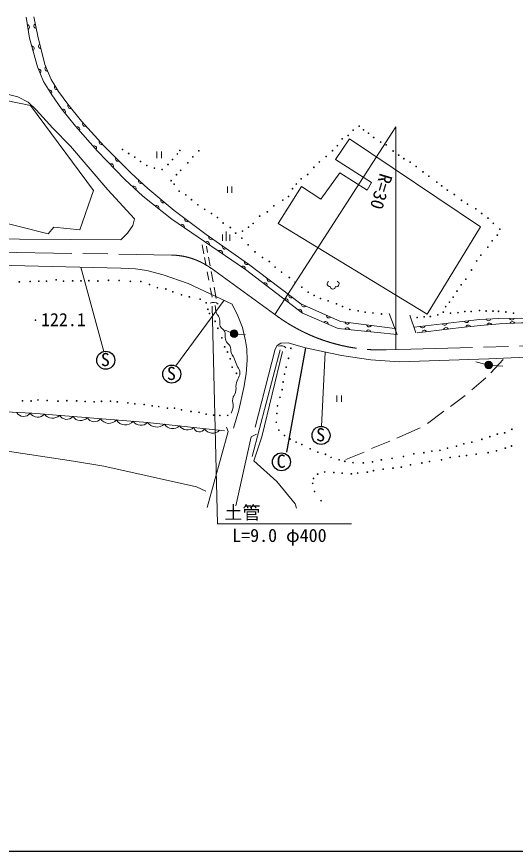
# Model space of a CAD drawing. Units: millimetres, scale not verified. Extents: x 40000 to 680000, y 20000 to 380000.
# Drawn here: x 291179 to 360470, y 205000 to 320942 of the extents above; entities that cross this region are included whole.
import ezdxf
from ezdxf.enums import TextEntityAlignment as Align

# ---------------------------------------------------------------- set-up
doc = ezdxf.new("R2010")
doc.units = ezdxf.units.MM
doc.header["$LTSCALE"] = 1000
doc.linetypes.add('CHAIN', pattern=[18.5, 12, -1.5, 3.5, -1.5])
for name, color, linetype, lineweight in [('M-BGD', 7, 'Continuous', 13), ('M-BMK', 2, 'CHAIN', 13), ('M-STR-HTXT', 7, 'Continuous', 13), ('M-TTL-BAND', 7, 'Continuous', 25)]:
    doc.layers.add(name, color=color, linetype=linetype, lineweight=lineweight)
doc.styles.add('ＭＳ ゴシック', font='')
doc.styles.get('ＭＳ ゴシック').set_extended_font_data('MS Gothic')

msp = doc.modelspace()

# ---------------------------------------------------------------- hatches: boundary and pattern name
at = {"layer": 'M-BGD'}
for points in [[(321784, 276568, 0.18881), (321924, 276925, 1), (320872, 276925, 0.68235)], [(357141, 272183, 0.18881), (357280, 272540, 0.41421), (356754, 273066, 0.41421), (356228, 272540, 0.68235)]]:
    msp.add_hatch(color=256, dxfattribs=at).paths.add_polyline_path(points)

# ---------------------------------------------------------------- linework, layer by layer
for p, q in [((327030, 279589), (343872, 305620)), ((343884, 274688), (343872, 305620)), ((310659, 302193), (310659, 301295)), ((311282, 302193), (311282, 301295)), ((320469, 297366), (320469, 296469)), ((321092, 297366), (321092, 296469)), ((320286, 289782), (320286, 291104)), ((319775, 290679), (319775, 289782)), ((320797, 290679), (320797, 289782)), ((316950, 289257), (317185, 288011)), ((317542, 289076), (317711, 288178)), ((317287, 287467), (317500, 286337)), ((317836, 287516), (318056, 286347)), ((303284, 274441), (300079, 286150)), ((317657, 285509), (317878, 284334)), ((318206, 285556), (318482, 284089)), ((318074, 283295), (318324, 281970)), ((318620, 283357), (318916, 281789)), ((313302, 272422), (320004, 281545)), ((342919, 279692), (344043, 276787)), ((346665, 277029), (345824, 279482)), ((320167, 277379), (320890, 277064)), ((321920, 276862), (322977, 276737)), ((331327, 274927), (336326, 273854)), ((327771, 274673), (323915, 259859)), ((333553, 264019), (334029, 274347)), ((354971, 272975), (356247, 272678)), ((356812, 273403), (358844, 273488)), ((357084, 271461), (358796, 273309)), ((357277, 272477), (358740, 272390)), ((356388, 270778), (354441, 269085)), ((335687, 268320), (335687, 267423)), ((336310, 268320), (336310, 267423)), ((353510, 268323), (351478, 266799)), ((350546, 266122), (348260, 264428)), ((347244, 263836), (344027, 262396)), ((343011, 261973), (340471, 260957)), ((339455, 260449), (336915, 259433))]:
    msp.add_line(p, q, dxfattribs=at)
at = {"layer": 'M-BGD', "lineweight": 25}
msp.add_line((331327, 274927), (328667, 260433), dxfattribs=at)
at = {"layer": 'M-BGD'}
for points in [[(292477, 320887), (292982, 317943), (294054, 313968), (294916, 311918), (296075, 310065), (297421, 308152), (299333, 305754), (302413, 302280), (306186, 298335), (308730, 296022), (312723, 292813), (317293, 289715), (322985, 285821), (330884, 279762), (335836, 277622), (344043, 276787)], [(293539, 320942), (294100, 318236), (295095, 314283), (295993, 312222), (297001, 310549), (298301, 308781), (300201, 306423), (303322, 302971), (307096, 299197), (309410, 297094), (313048, 294024), (317506, 290680), (323399, 286551), (330647, 281072), (336184, 278606), (343726, 277605)], [(231587, 290734), (249582, 290481), (270409, 290162), (305674, 289924), (306600, 290849), (307329, 291957), (307553, 292868), (303825, 296876), (298650, 302956), (296190, 305458), (293898, 307982), (292764, 309052), (291325, 309828), (289322, 310328), (282705, 311213), (278729, 311658), (274922, 311806)], [(346812, 277023), (352967, 277766), (355644, 278033), (358252, 278271), (361336, 278397), (364463, 278411), (368010, 278320), (370092, 278362), (372258, 278530), (375160, 278951), (379156, 279708), (382541, 280402), (384897, 281012), (392278, 283362), (396168, 284640), (399280, 285584), (402626, 286500), (404949, 287117), (408173, 287818), (418548, 289543)], [(241214, 286995), (277025, 286686), (305655, 286020), (307681, 285901), (309266, 285663), (311523, 285088), (315014, 283878), (321133, 281018)], [(273606, 285039), (272961, 283609), (272302, 281787), (271737, 280191), (271302, 278452), (271078, 276476), (270994, 274401), (271064, 272662), (271330, 271456), (271863, 270307), (272774, 268905), (273854, 267615), (275270, 266648), (276251, 266437), (285902, 266220), (293283, 265863), (309347, 264580), (320047, 263406)], [(321133, 281018), (321908, 279393), (322539, 277781), (322988, 275902), (323156, 274823), (323226, 273221), (323086, 271328), (322764, 269408), (322049, 266295), (321320, 263800)], [(346398, 277807), (352736, 278574), (355512, 278883), (358176, 279014), (361335, 279042), (364606, 279023), (367831, 278911), (369980, 278967), (372214, 279154), (375056, 279668), (377876, 280308)], [(327380, 275257), (327094, 274758), (324300, 263920)], [(327380, 275257), (327871, 275609), (328921, 275628), (331327, 274927)], [(358844, 273488), (371798, 274080), (379418, 274927)], [(330057, 252660), (329888, 253252), (327348, 256385), (324130, 259264), (325231, 262566), (328110, 274419)], [(336326, 273854), (340394, 273275), (344366, 272980), (356812, 273403)], [(320341, 263920), (320552, 263317), (317646, 252763)], [(324500, 262948), (323785, 262569), (321635, 252990)], [(252418, 257909), (258344, 260026), (260630, 260364), (262662, 260449), (266896, 260449), (269520, 260280), (276548, 260280), (278241, 260449), (281204, 261296), (282136, 261380), (283744, 261380), (285861, 261211), (299069, 259179), (303302, 258502), (316172, 255623), (317442, 255030)]]:
    msp.add_lwpolyline(points, dxfattribs=at)
for points in [[(275347, 302877), (278114, 302977), (278254, 301210), (287647, 298326), (287437, 292816), (295575, 290755), (296353, 291722), (299971, 291323), (301863, 296790), (293121, 308618), (281350, 311021), (274870, 310925), (274805, 307822), (275478, 307775)], [(327505, 292233), (348204, 279604), (355609, 291741), (337411, 303975), (335490, 301089), (340487, 297890), (339861, 296865), (336063, 299265), (333437, 295574), (330753, 297365)]]:
    msp.add_lwpolyline(points, close=True, dxfattribs=at)
for centre, radius in [((337927, 305190), 53.3), ((338768, 305737), 53.3), ((339359, 305236), 53.3), ((336413, 303970), 53.3), ((337233, 304433), 53.3), ((340060, 304746), 53.3), ((340789, 304157), 53.3), ((335740, 303024), 53.3), ((341756, 303540), 53.3), ((342528, 303133), 53.3), ((305887, 302491), 53.3), ((306740, 301948), 53.3), ((307581, 301415), 53.3), ((313511, 301864), 53.3), ((313862, 302369), 53.3), ((315649, 301482), 53.3), ((316505, 302295), 53.3), ((334184, 301510), 53.3), ((335067, 302330), 53.3), ((343509, 302278), 53.3), ((344266, 301717), 53.3), ((308394, 300812), 53.3), ((309249, 300280), 53.3), ((312207, 300406), 53.3), ((312824, 301107), 53.3), ((314948, 300627), 53.3), ((333237, 300753), 53.3), ((344981, 301213), 53.3), ((345850, 300722), 53.3), ((310315, 299887), 53.3), ((311380, 299705), 53.3), ((313967, 299603), 53.3), ((332482, 300012), 53.3), ((346691, 300119), 53.3), ((347645, 299376), 53.3), ((312649, 298159), 53.3), ((313378, 299000), 53.3), ((330714, 298419), 53.3), ((331618, 299028), 53.3), ((348458, 298773), 53.3), ((349565, 297946), 53.3), ((313056, 297668), 53.3), ((329494, 297052), 53.3), ((330041, 297704), 53.3), ((350238, 297455), 53.3), ((351021, 296841), 53.3), ((313757, 296715), 53.3), ((314668, 296196), 53.3), ((328947, 295958), 53.3), ((351993, 296252), 53.3), ((315467, 295523), 53.3), ((316364, 294822), 53.3), ((326907, 294668), 53.3), ((328148, 295453), 53.3), ((353003, 295429), 53.3), ((353825, 294887), 53.3), ((317304, 294178), 53.3), ((318243, 293589), 53.3), ((326010, 293841), 53.3), ((354996, 294249), 53.3), ((355795, 293590), 53.3), ((319070, 293042), 53.3), ((319869, 292285), 53.3), ((324033, 292229), 53.3), ((324945, 293224), 53.3), ((356678, 292946), 53.3), ((357421, 292231), 53.3), ((320865, 291654), 53.3), ((322547, 291163), 53.3), ((323388, 291710), 53.3), ((358305, 291431), 53.3), ((321608, 290869), 53.3), ((322455, 290164), 53.3), ((357968, 290604), 53.3), ((323343, 289248), 53.3), ((356650, 288936), 53.3), ((357239, 289798), 53.3), ((324296, 288267), 53.3), ((325344, 287497), 53.3), ((355683, 287821), 53.3), ((326284, 286922), 53.3), ((355094, 287001), 53.3), ((327083, 286137), 53.3), ((327994, 285450), 53.3), ((354379, 285760), 53.3), ((291540, 284104), 53.3), ((293064, 284162), 53.3), ((294270, 284191), 53.3), ((295316, 284191), 53.3), ((296653, 284377), 53.3), ((297672, 284191), 53.3), ((298952, 284256), 53.3), ((300121, 284247), 53.3), ((301214, 284275), 53.3), ((302467, 284228), 53.3), ((303932, 284319), 53.3), ((305404, 284291), 53.3), ((306974, 284179), 53.3), ((308418, 284151), 53.3), ((329060, 284721), 53.3), ((329887, 284048), 53.3), ((353601, 284477), 53.3), ((309624, 283730), 53.3), ((310731, 283296), 53.3), ((311895, 283113), 53.3), ((330798, 283361), 53.3), ((352949, 283699), 53.3), ((312890, 282721), 53.3), ((314096, 282300), 53.3), ((315176, 282020), 53.3), ((316662, 281711), 53.3), ((331681, 282674), 53.3), ((332508, 282226), 53.3), ((333406, 281805), 53.3), ((351823, 281975), 53.3), ((352360, 282816), 53.3), ((317503, 281179), 53.3), ((334471, 281454), 53.3), ((335621, 281048), 53.3), ((336448, 280683), 53.3), ((350795, 280659), 53.3), ((351309, 281276), 53.3), ((317755, 280295), 53.3), ((317980, 279707), 53.3), ((337472, 280277), 53.3), ((338621, 280081), 53.3), ((339617, 279898), 53.3), ((340696, 279772), 53.3), ((341888, 279646), 53.3), ((349687, 279531), 53.3), ((350472, 279896), 53.3), ((351472, 279756), 53.3), ((352510, 279830), 53.3), ((353463, 279980), 53.3), ((354342, 279980), 53.3), ((355482, 280129), 53.3), ((356426, 280064), 53.3), ((357370, 280027), 53.3), ((358136, 280017), 53.3), ((359146, 279924), 53.3), ((360211, 279746), 53.3), ((293784, 278773), 53.3), ((318751, 278627), 53.3), ((346818, 279157), 53.3), ((347790, 279251), 53.3), ((348659, 279298), 53.3), ((319129, 277646), 53.3), ((321398, 276925), 526), ((319676, 276328), 53.3), ((320083, 275094), 53.3), ((329266, 274871), 53.3), ((320475, 274365), 53.3), ((320840, 273426), 53.3), ((328948, 273484), 53.3), ((356754, 272540), 526), ((321120, 272262), 53.3), ((321737, 271393), 53.3), ((328406, 271278), 53.3), ((328630, 272269), 53.3), ((328205, 270194), 53.3), ((328065, 269128), 53.3), ((327770, 268063), 53.3), ((291975, 267575), 53.3), ((293180, 267561), 53.3), ((294148, 267688), 53.3), ((295424, 267618), 53.3), ((296924, 267533), 53.3), ((298158, 267604), 53.3), ((299517, 267590), 53.3), ((300681, 267477), 53.3), ((301943, 267449), 53.3), ((302966, 267505), 53.3), ((304214, 267519), 53.3), ((305167, 267449), 53.3), ((306640, 267309), 53.3), ((307593, 267169), 53.3), ((308897, 267071), 53.3), ((310004, 266875), 53.3), ((310916, 266776), 53.3), ((327420, 266871), 53.3), ((312121, 266566), 53.3), ((313117, 266566), 53.3), ((314084, 266314), 53.3), ((315402, 266089), 53.3), ((316510, 265977), 53.3), ((317505, 265725), 53.3), ((318556, 265599), 53.3), ((319398, 265557), 53.3), ((320491, 265557), 53.3), ((327336, 265834), 53.3), ((327252, 264600), 53.3), ((327616, 263506), 53.3), ((358993, 263142), 53.3), ((359974, 263618), 53.3), ((328401, 262777), 53.3), ((329186, 262273), 53.3), ((355824, 262230), 53.3), ((356918, 262595), 53.3), ((357969, 262945), 53.3), ((330028, 261852), 53.3), ((330813, 261515), 53.3), ((331948, 260913), 53.3), ((351057, 260997), 53.3), ((352291, 261277), 53.3), ((353301, 261614), 53.3), ((354422, 261838), 53.3), ((359079, 261002), 53.3), ((359929, 261310), 53.3), ((333028, 260450), 53.3), ((334107, 260142), 53.3), ((334864, 259721), 53.3), ((344917, 259833), 53.3), ((346375, 260212), 53.3), ((347763, 260380), 53.3), ((348884, 260590), 53.3), ((350006, 260702), 53.3), ((351425, 259698), 53.3), ((352684, 259866), 53.3), ((353682, 259978), 53.3), ((355028, 260175), 53.3), ((356697, 260371), 53.3), ((357860, 260623), 53.3), ((336000, 259398), 53.3), ((336785, 259174), 53.3), ((337907, 258992), 53.3), ((339351, 258978), 53.3), ((340613, 259104), 53.3), ((341846, 259384), 53.3), ((343332, 259595), 53.3), ((345914, 258684), 53.3), ((347485, 258939), 53.3), ((348538, 259150), 53.3), ((350219, 259389), 53.3), ((333011, 257387), 53.3), ((333979, 257684), 53.3), ((335262, 257621), 53.3), ((336397, 257516), 53.3), ((337680, 257432), 53.3), ((338564, 257558), 53.3), ((339909, 257663), 53.3), ((340772, 257873), 53.3), ((342097, 258084), 53.3), ((343473, 258228), 53.3), ((344632, 258352), 53.3), ((332425, 256776), 53.3), ((332307, 256110), 53.3), ((332580, 254973), 53.3), ((333463, 253711), 53.3)]:
    msp.add_circle(centre, radius, dxfattribs=at)
at = {"layer": 'M-BGD', "lineweight": 25}
for centre in [(303551, 273220), (312731, 271296), (333470, 262772), (327974, 259102)]:
    msp.add_circle(centre, 1250, dxfattribs=at)
at = {"layer": 'M-BGD'}
for centre, radius, start, end in [((292606, 319482), 346, 298.36011, 81.09505), ((293920, 319649), 346, 120.34153, 263.07647), ((293254, 316508), 346, 303.73363, 86.46857), ((294562, 316854), 346, 122.76435, 265.49929), ((294203, 313329), 346, 311.43991, 94.17485), ((295455, 313734), 346, 132.15959, 274.89453), ((295715, 310433), 346, 320.65692, 103.39186), ((296763, 311158), 346, 139.71682, 282.45176), ((298635, 308542), 346, 147.49173, 290.22667), ((297605, 307744), 346, 327.20286, 109.93779), ((300686, 306051), 346, 150.7624, 293.49733), ((299597, 305290), 346, 330.1964, 112.93134), ((301930, 302659), 346, 330.1964, 112.93134), ((302981, 303513), 346, 150.7624, 293.49733), ((304272, 300177), 346, 332.35028, 115.08522), ((305251, 301199), 346, 153.63253, 296.36747), ((308446, 298120), 346, 156.35884, 299.09378), ((307435, 297050), 346, 336.35884, 119.09378), ((310616, 294365), 346, 339.84107, 122.57601), ((311565, 295420), 346, 158.47049, 301.20542), ((314859, 292803), 346, 161.76263, 304.49757), ((314132, 291724), 346, 344.49863, 127.23357), ((318223, 290313), 346, 163.61124, 306.34618), ((317614, 289361), 346, 344.26162, 126.99656), ((320096, 289001), 346, 163.61124, 306.34618), ((319436, 288115), 346, 344.26162, 126.99656), ((323175, 286843), 346, 163.61124, 306.34618), ((322585, 285961), 346, 344.26162, 126.99656), ((326326, 284477), 346, 161.5463, 304.28123), ((334681, 283824), 353, 115.79204, 281.56136), ((335591, 283812), 382, 256.09097, 74.1365), ((325638, 283647), 346, 341.14121, 123.87615), ((335126, 283478), 375, 179.85184, 354.42335), ((328555, 281409), 346, 341.14121, 123.87615), ((329321, 282213), 346, 161.5463, 304.28123), ((318530, 280324), 940, 46.08988, 119.97361), ((331090, 280995), 346, 174.6245, 317.35944), ((330461, 279948), 346, 341.14121, 123.87615), ((334579, 279441), 346, 174.6245, 317.35944), ((334108, 278249), 346, 355.26342, 137.99836), ((337135, 278591), 346, 191.07771, 333.81265), ((350663, 278435), 346, 205.53225, 348.26719), ((353674, 278790), 346, 204.97272, 347.70766), ((356753, 279054), 346, 201.4448, 344.17974), ((356872, 278034), 346, 23.85473, 166.58967), ((359975, 279140), 346, 199.14106, 341.876), ((360063, 278235), 346, 20.97514, 163.71008), ((337108, 277382), 346, 12.81828, 155.55321), ((340070, 277080), 346, 12.81828, 155.55321), ((340161, 278190), 346, 191.07771, 333.81265), ((347580, 278062), 346, 205.53225, 348.26719), ((347824, 277034), 346, 25.51647, 168.25141), ((350851, 277400), 346, 25.51647, 168.25141), ((353928, 277751), 346, 24.31342, 167.04836), ((327930, 274352), 888, 40.84742, 114.96307), ((292148, 266523), 1118, 209.95887, 324.49544), ((294103, 266537), 1238, 212.40067, 318.87565), ((296155, 266592), 1417, 217.82166, 313.04639), ((298126, 266184), 1184, 212.033, 318.83506), ((300058, 266054), 1227, 211.98277, 318.88528), ((301950, 265783), 1106, 208.94201, 321.92605), ((304001, 265840), 1392, 212.08063, 318.78743), ((306273, 265653), 1426, 210.7784, 320.08966), ((308421, 265463), 1280, 214.5365, 316.33155), ((310644, 265564), 1628, 217.1701, 310.30608), ((312848, 265107), 1393, 214.32155, 313.15463), ((314886, 264865), 1333, 215.52362, 311.95257), ((316567, 264061), 812, 193.3118, 334.16438), ((318414, 264405), 1316, 212.03412, 315.44206)]:
    msp.add_arc(centre, radius, start, end, dxfattribs=at)
msp.add_open_spline([(320998, 265868), (321149, 266252), (321200, 266404), (321249, 266765), (321307, 267192), (321120, 267443), (321193, 267868), (321257, 268245), (321502, 268387), (321604, 268756), (321718, 269167), (321611, 269425), (321675, 269847), (321788, 270593), (322317, 270968), (322183, 271710), (322120, 272060), (321918, 272197), (321767, 272519), (321591, 272895), (321561, 273135), (321382, 273509), (321254, 273775), (321129, 273898), (321018, 274172), (320854, 274572), (321019, 274888), (320791, 275256), (320647, 275488), (320467, 275543), (320320, 275774), (319976, 276316), (320350, 276857), (319982, 277382), (319847, 277574), (319691, 277613), (319558, 277806), (319252, 278248), (319517, 278666), (319304, 279160), (319199, 279405), (319070, 279508), (318966, 279753), (318803, 280136), (318812, 280333), (318782, 280801)], degree=3, knots=[0, 0, 0, 0, 1, 1, 1, 2, 2, 2, 3, 3, 3, 4, 4, 4, 5, 5, 5, 6, 6, 6, 7, 7, 7, 8, 8, 8, 9, 9, 9, 10, 10, 10, 11, 11, 11, 12, 12, 12, 13, 13, 13, 14, 14, 14, 15, 15, 15, 15], dxfattribs=at)
at = {"layer": 'M-BMK'}
for p, q in [((194371, 289869), (312702, 287826)), ((318183, 285997), (327393, 279326)), ((342538, 274651), (362931, 275223))]:
    msp.add_line(p, q, dxfattribs=at)
for centre, radius, start, end in [((312536, 278202), 9626, 54.0828, 89.0111), ((341847, 299281), 24640, 234.0828, 271.60705)]:
    msp.add_arc(centre, radius, start, end, dxfattribs=at)
at = {"layer": 'M-STR-HTXT'}
for p, q in [((318364, 280739), (319080, 250510)), ((319080, 250510), (337688, 250510))]:
    msp.add_line(p, q, dxfattribs=at)
at = {"layer": 'M-TTL-BAND'}
msp.add_line((40000, 205000), (579000, 205000), dxfattribs=at)

# ---------------------------------------------------------------- texts
at = {"layer": 'M-BGD', "style": 'ＭＳ ゴシック'}
msp.add_text('R=30', height=1833, rotation=253.335, dxfattribs=at).set_placement((341149, 299455), align=Align.BOTTOM_LEFT)
for s, p in [('122.1', (294559, 277398)), ('S', (302872, 271846)), ('S', (312052, 269922)), ('S', (332792, 261398)), ('C', (327295, 257729))]:
    msp.add_text(s, height=1833, dxfattribs=at).set_placement(p, align=Align.BOTTOM_LEFT)
at = {"layer": 'M-STR-HTXT', "style": 'ＭＳ ゴシック'}
for s, p in [('土管', (320047, 250586)), ('L=9.0 φ400', (321129, 247420))]:
    msp.add_text(s, height=1833, dxfattribs=at).set_placement(p, align=Align.BOTTOM_LEFT)

doc.saveas('drawing.dxf')
